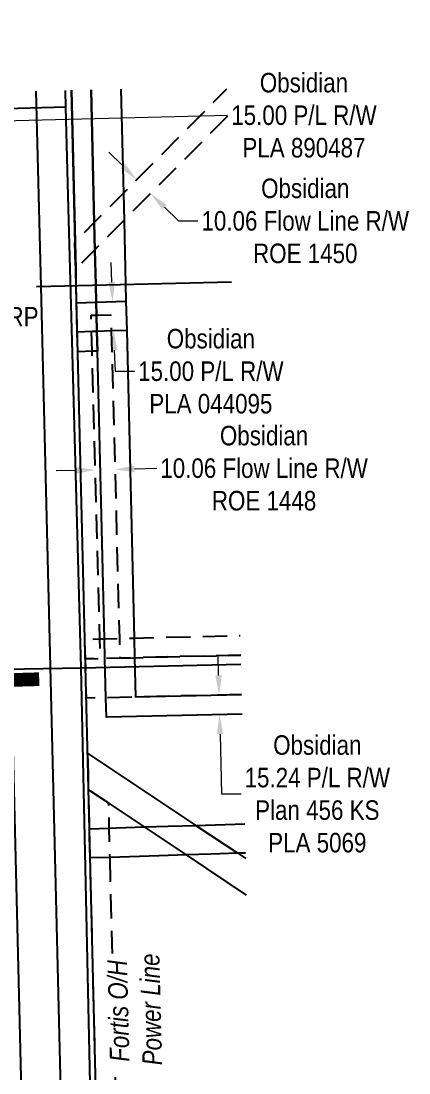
# Model space of a CAD drawing. Extents: x 616083 to 623979, y 5886983 to 5891479.
# Drawn here: x 620693 to 620891, y 5887505 to 5888044 of the extents above; entities that cross this region are included whole.
import ezdxf

# ---------------------------------------------------------------- set-up
doc = ezdxf.new("R2010")
doc.units = 0
doc.header["$LTSCALE"] = 5
doc.header["$PDSIZE"] = 0.5
for name, pattern in [('foc-ACCESSROAD', [3.75, 2.5, -1.25]), ('foc-FLOWLINE', [3.75, 2.5, -1.25]), ('foc-QUARTERLINE', [33, 25, -3, 2, -3])]:
    doc.linetypes.add(name, pattern=pattern)
doc.layers.get('Defpoints').update_dxf_attribs({"color": 9})
for name, color, linetype in [('35', 37, 'Continuous'), ('AS-POWER', 104, 'foc-POWER'), ('AS-POWER-T', 104, 'Continuous'), ('AS-ROADS', 254, 'Continuous'), ('C-AR', 13, 'foc-ACCESSROAD'), ('C-FLOWLINE', 13, 'foc-FLOWLINE'), ('C-RW', 13, 'Continuous'), ('F-EZE', 190, 'foc-FLOWLINE'), ('F-RW', 190, 'Continuous'), ('L-AREAREQUIRED', 7, 'Continuous'), ('L-QSEC', 8, 'foc-QUARTERLINE'), ('L-SEC', 7, 'Continuous'), ('L-TITLEDB', 4, 'Continuous')]:
    doc.layers.add(name, color=color, linetype=linetype)
doc.layers.add('C-FLOWLINE-T', color=13, linetype='Continuous', lineweight=9)
doc.layers.add('C-RW-T', color=13, linetype='Continuous', lineweight=9)
doc.styles.add('100L', font='ARIALN.TTF', dxfattribs={"height": 11})
doc.styles.add('80', font='ARIALN.TTF', dxfattribs={"height": 10})
doc.styles.add('80CG', font='ARIALN.TTF', dxfattribs={"height": 10})
doc.styles.add('foc-LtypeFont', font='ARIALN.TTF', dxfattribs={"height": 7.35})
doc.linetypes.add('foc-POWER', pattern='A,6,-1,["P",foc-LtypeFont,S=0.2,R=0,X=-0.625,Y=-0.75],-1.24,4', length=12.24)
doc.dimstyles.new('Compass 5 000', dxfattribs={"dimscale": 5, "dimtxt": 9, "dimasz": 2, "dimexe": 0.2, "dimexo": 0.0625, "dimgap": 0.5, "dimtad": 0, "dimtih": 1, "dimtoh": 1, "dimzin": 0, "dimdsep": 46, "dimtxsty": '80CG', "dimcen": 0.1, "dimse1": 1, "dimse2": 1, "dimclrd": 256, "dimclrt": 256, "dimaunit": 1, "dimadec": 4, "dimazin": 0, "dimtfac": 0.06, "dimtofl": 0, "dimtmove": 0, "dimatfit": 1, "dimfxl": 0.2, "dimtolj": 1, "dimtzin": 0, "dimlwd": -1, "dimarcsym": 0})

# ---------------------------------------------------------------- blocks, each defined once
blk = doc.blocks.new('*D440')
at = {"layer": 'C-FLOWLINE-T', "transparency": 16777216}
for p, q in [((620720.75, 5887814.13), (620710.75, 5887813.87)), ((620750.81, 5887814.93), (620762.21, 5887815.24))]:
    blk.add_line(p, q, dxfattribs=at)
for points in [[(620720.71, 5887815.8), (620720.8, 5887812.47), (620730.75, 5887814.4)], [(620750.76, 5887816.6), (620750.85, 5887813.27), (620740.81, 5887814.67)]]:
    blk.add_solid(points, dxfattribs=at)
at = {"layer": 'Defpoints', "color": 0, "transparency": 16777216}
for p in [(620740.81, 5887814.67), (620730.86, 5887810.06), (620740.93, 5887810.32)]:
    blk.add_point(p, dxfattribs=at)
at = {"layer": 'C-FLOWLINE-T', "transparency": 16777216, "insert": (620817.21, 5887815.24), "char_height": 10, "attachment_point": 5, "style": '80CG'}
blk.add_mtext('\\A1;Obsidian\\P10.06 Flow Line R/W\\PROE 1448', dxfattribs=at)
blk = doc.blocks.new('*D441')
at = {"layer": 'C-RW-T', "transparency": 16777216}
for p, q in [((620739.2, 5887910.67), (620738.83, 5887920.66)), ((620740.48, 5887875.68), (620740.88, 5887864.93)), ((620740.88, 5887864.93), (620750.88, 5887864.93))]:
    blk.add_line(p, q, dxfattribs=at)
for points in [[(620740.86, 5887910.73), (620737.53, 5887910.61), (620739.57, 5887900.68)], [(620742.15, 5887875.74), (620738.82, 5887875.62), (620740.12, 5887885.68)]]:
    blk.add_solid(points, dxfattribs=at)
at = {"layer": 'Defpoints', "color": 0, "transparency": 16777216}
for p in [(620736.4, 5887900.56), (620736.95, 5887885.56), (620740.12, 5887885.68)]:
    blk.add_point(p, dxfattribs=at)
at = {"layer": 'C-RW-T', "transparency": 16777216, "insert": (620789.96, 5887864.93), "char_height": 10, "attachment_point": 5, "style": '80CG'}
blk.add_mtext('\\A1;Obsidian\\P15.00 P/L R/W\\PPLA 044095', dxfattribs=at)
blk = doc.blocks.new('*D442')
at = {"layer": 'C-FLOWLINE-T', "transparency": 16777216}
for p, q in [((620744.88, 5887970.16), (620737.78, 5887977.21)), ((620766.22, 5887949), (620773.32, 5887941.96)), ((620773.32, 5887941.96), (620783.32, 5887941.96))]:
    blk.add_line(p, q, dxfattribs=at)
for points in [[(620746.05, 5887971.35), (620743.71, 5887968.98), (620751.98, 5887963.12)], [(620767.39, 5887950.18), (620765.05, 5887947.82), (620759.12, 5887956.04)]]:
    blk.add_solid(points, dxfattribs=at)
at = {"layer": 'Defpoints', "color": 0, "transparency": 16777216}
for p in [(620754.83, 5887966), (620759.12, 5887956.04), (620761.97, 5887958.92)]:
    blk.add_point(p, dxfattribs=at)
at = {"layer": 'C-FLOWLINE-T', "transparency": 16777216, "insert": (620838.32, 5887941.96), "char_height": 10, "attachment_point": 5, "style": '80CG'}
blk.add_mtext('\\A1;Obsidian\\P10.06 Flow Line R/W\\PROE 1450', dxfattribs=at)
blk = doc.blocks.new('*D443')
at = {"layer": 'C-RW-T', "transparency": 16777216}
for p, q in [((620793.95, 5887709.06), (620793.71, 5887719.06)), ((620794.67, 5887679.03), (620795.41, 5887648.35)), ((620795.41, 5887648.35), (620805.41, 5887648.35))]:
    blk.add_line(p, q, dxfattribs=at)
for points in [[(620795.61, 5887709.1), (620792.28, 5887709.02), (620794.19, 5887699.06)], [(620796.34, 5887679.07), (620793.01, 5887678.99), (620794.43, 5887689.03)]]:
    blk.add_solid(points, dxfattribs=at)
at = {"layer": 'Defpoints', "color": 0, "transparency": 16777216}
for p in [(620775.74, 5887698.62), (620794.19, 5887699.06), (620775.99, 5887688.58)]:
    blk.add_point(p, dxfattribs=at)
at = {"layer": 'C-RW-T', "transparency": 16777216, "insert": (620844.5, 5887648.35), "char_height": 10, "attachment_point": 5, "style": '80CG'}
blk.add_mtext('\\A1;Obsidian\\P15.24 P/L R/W\\PPlan 456 KS\\PPLA 5069', dxfattribs=at)
blk = doc.blocks.new('*D444')
at = {"layer": 'C-RW-T', "transparency": 16777216}
for p, q in [((620648.31, 5887992.48), (620638.31, 5887992.24)), ((620683.24, 5887993.32), (620798.56, 5887996.1))]:
    blk.add_line(p, q, dxfattribs=at)
for points in [[(620648.27, 5887994.14), (620648.35, 5887990.81), (620658.3, 5887992.72)], [(620683.2, 5887994.99), (620683.28, 5887991.65), (620673.24, 5887993.08)]]:
    blk.add_solid(points, dxfattribs=at)
at = {"layer": 'Defpoints', "color": 0, "transparency": 16777216}
for p in [(620657.73, 5888016.38), (620672.67, 5888016.74), (620658.3, 5887992.72)]:
    blk.add_point(p, dxfattribs=at)
at = {"layer": 'C-RW-T', "transparency": 16777216, "insert": (620837.65, 5887996.1), "char_height": 10, "attachment_point": 5, "style": '80CG'}
blk.add_mtext('\\A1;Obsidian\\P15.00 P/L R/W\\PPLA 890487', dxfattribs=at)
blk = doc.blocks.new('*U454')
at = {"layer": '35', "color": 3}
blk.add_circle((0, 0), 10, dxfattribs=at)
at = {"layer": '35', "color": 3, "style": '80'}
blk.add_attdef('RP_001', (10.51, -19.82), '', height=10, dxfattribs=at)

msp = doc.modelspace()

# ---------------------------------------------------------------- linework, layer by layer
at = {"layer": 'AS-POWER'}
msp.add_line((620723.559, 5887713.054), (620805.359, 5887714.827), dxfattribs=at)
for points in [[(620740.993, 5887004.878), (620732.109, 5887322.424), (620729.938, 5887419.257), (620729.012, 5887460.626), (620723.559, 5887713.054), (620717.069, 5887948.457), (620715.732, 5888000.228), (620715.509, 5888008.837)], [(620715.732, 5888000.228), (620678.875, 5887999.196), (620680.325, 5887947.416), (620620.31, 5887945.884)], [(620470.737, 5887759.471), (620525.251, 5887718.621), (620539.02, 5887708.306), (620597.323, 5887710.806), (620723.559, 5887713.054)]]:
    msp.add_lwpolyline(points, dxfattribs=at)
at = {"layer": 'AS-ROADS', "flags": 128}
msp.add_lwpolyline([(620268.33, 5887662.494, 7, 7, 0.0004164), (620312.527, 5887664.001, 7, 7, 0.0011123), (620339.532, 5887665.004, 7, 7, 0.0007662), (620378.732, 5887666.608, 7, 7, 0.0053925), (620390.614, 5887667.241, 7, 7, 0.0036697), (620408.055, 5887668.487, 7, 7, 0.0206304), (620423.92, 5887670.399, 7, 7, 0.0285201), (620435.209, 5887672.902, 7, 7, 0.0085536), (620442.998, 5887675.246, 7, 7, 0.0050093), (620456.184, 5887679.608, 7, 7, 0.0085893), (620471.787, 5887685.244, 7, 7, -0.0093944), (620486.061, 5887690.375, 7, 7, -0.0160899), (620500.053, 5887694.613, 7, 7, -0.0181455), (620512.689, 5887697.513, 7, 7, -0.01635), (620525.245, 5887699.496, 7, 7, -0.0112032), (620543.698, 5887701.376, 7, 7, -0.0054833), (620579.379, 5887703.812, 7, 7, -0.0080711), (620603.656, 5887704.809, 7, 7, -0.0009295), (620620.396, 5887705.195, 7, 7, 0.0003237), (620668.468, 5887706.245, 7, 7, 0.0012361), (620677.432, 5887706.469, 7, 7, 0.0004503), (620702.034, 5887707.166, 7, 7, 0)], format="xyseb", dxfattribs=at)
at = {"layer": 'C-AR', "flags": 128}
msp.add_lwpolyline([(620805.738, 5887699.342), (620751.133, 5887698.024), (620735.889, 5887697.656), (620726.177, 5887697.422), (620725.694, 5887717.536), (620733.316, 5887717.736), (620733.049, 5887727.798), (620729.132, 5887875.192), (620728.866, 5887885.243), (620728.642, 5887893.645), (620731.115, 5887893.711), (620738.703, 5887893.913), (620738.924, 5887885.611), (620743.116, 5887728.061), (620743.378, 5887718), (620750.642, 5887718.174), (620805.245, 5887719.488)], dxfattribs=at)
at = {"layer": 'C-FLOWLINE', "flags": 128}
msp.add_lwpolyline([(620798.484, 5887995.73), (620745.188, 5887941.993), (620730.299, 5887926.98), (620720.695, 5887917.3), (620720.363, 5887931.25), (620729.962, 5887940.929), (620744.851, 5887955.936), (620798.143, 5888009.667)], dxfattribs=at)
at = {"layer": 'C-RW', "flags": 128}
for points in [[(620805.983, 5887689.309), (620736.424, 5887687.627), (620736.178, 5887697.689), (620735.688, 5887717.823), (620735.443, 5887727.886), (620731.852, 5887875.314), (620731.608, 5887885.366), (620731.404, 5887893.744), (620731.243, 5887900.372), (620731.028, 5887909.16), (620730.599, 5887927.018), (620730.262, 5887940.967), (620728.614, 5888009.166)], [(620743.857, 5888009.55), (620745.151, 5887955.973), (620745.488, 5887942.031), (620746.273, 5887909.509), (620746.482, 5887900.93), (620746.847, 5887885.924), (620750.687, 5887728.27), (620750.932, 5887718.207), (620751.423, 5887698.057), (620805.737, 5887699.368)], [(620808.253, 5887596.556), (620777.457, 5887617.108), (620755.979, 5887631.444), (620737.533, 5887643.754), (620727.326, 5887650.588), (620727.203, 5887658.674), (620727.025, 5887669.099), (620782.241, 5887632.277), (620803.736, 5887617.943), (620807.796, 5887615.235)]]:
    msp.add_lwpolyline(points, dxfattribs=at)
msp.add_lwpolyline([(620729.155, 5887885.276), (620721.558, 5887884.997), (620721.193, 5887900.004), (620731.243, 5887900.372), (620746.482, 5887900.93), (620746.847, 5887885.924), (620739.214, 5887885.644), (620731.608, 5887885.366), (620729.155, 5887885.276)], close=True, dxfattribs=at)
at = {"layer": 'F-EZE', "flags": 128}
msp.add_lwpolyline([(620805.245, 5887719.488), (620750.642, 5887718.174), (620743.378, 5887718), (620735.398, 5887717.791), (620733.316, 5887717.736), (620725.694, 5887717.536), (620725.427, 5887727.599), (620733.049, 5887727.798), (620735.153, 5887727.853), (620743.116, 5887728.061), (620750.397, 5887728.237), (620804.999, 5887729.551)], dxfattribs=at)
msp.add_lwpolyline([(620738.145, 5887615.766), (620745.381, 5887320.137), (620735.379, 5887319.893), (620728.143, 5887615.515), (620727.776, 5887630.52), (620727.551, 5887640.17), (620727.306, 5887650.558), (620737.524, 5887643.724), (620737.779, 5887630.749), (620738.145, 5887615.766)], close=True, dxfattribs=at)
at = {"layer": 'F-RW', "flags": 128}
for points in [[(620728.614, 5888009.166), (620730.262, 5887940.967), (620730.599, 5887927.018), (620731.028, 5887909.16), (620731.243, 5887900.372), (620731.404, 5887893.744), (620731.608, 5887885.366), (620731.852, 5887875.314), (620729.422, 5887875.225), (620721.803, 5887874.946), (620721.558, 5887884.997), (620721.193, 5887900.004), (620720.975, 5887908.93), (620720.995, 5887917.337), (620720.663, 5887931.287), (620718.799, 5888008.92)], [(620807.727, 5887618.069), (620803.736, 5887617.943), (620790.025, 5887617.507), (620777.457, 5887617.108), (620763.496, 5887616.665), (620738.155, 5887615.801), (620728.152, 5887615.545), (620727.785, 5887630.549), (620737.788, 5887630.786), (620741.646, 5887630.989), (620755.979, 5887631.444), (620768.175, 5887631.83), (620782.241, 5887632.277), (620807.36, 5887633.074)]]:
    msp.add_lwpolyline(points, dxfattribs=at)
at = {"layer": 'L-QSEC', "flags": 128}
msp.add_lwpolyline([(620700.591, 5887908.43), (620800.565, 5887910.725)], dxfattribs=at)
at = {"layer": 'L-SEC', "flags": 128}
for points in [[(620702.511, 5887103.764), (620690.051, 5887615.393), (620682.867, 5887907.936), (620680.431, 5888007.955)], [(620722.625, 5887104.254), (620710.165, 5887615.883), (620702.981, 5887908.43), (620700.544, 5888008.46)]]:
    msp.add_lwpolyline(points, dxfattribs=at)
at = {"layer": 'L-TITLEDB', "flags": 128}
msp.add_lwpolyline([(620740.619, 5887104.692), (620728.159, 5887616.321), (620720.975, 5887908.871), (620718.539, 5888008.913)], dxfattribs=at)

# ---------------------------------------------------------------- block references
at = {"layer": 'L-AREAREQUIRED', "color": 5}
msp.add_blockref('*U454', (620675.269, 5887907.749), dxfattribs=at).add_auto_attribs({'RP_001': 'RP'})

# ---------------------------------------------------------------- dimensions: what is measured, and where the dimension line sits
at = {"layer": 'C-FLOWLINE-T'}
for base, p1, p2, angle, text, picture, middle in [((620759.12, 5887956.041), (620754.833, 5887965.999), (620761.973, 5887958.917), 315.2358, 'Obsidian\\P10.06 Flow Line R/W\\PROE 1450', '*D442', (620838.321, 5887941.957)), ((620740.811, 5887814.666), (620730.863, 5887810.057), (620740.927, 5887810.325), 1.52402, 'Obsidian\\P10.06 Flow Line R/W\\PROE 1448', '*D440', (620817.213, 5887815.235))]:
    dim = msp.add_linear_dim(base=base, p1=p1, p2=p2, angle=angle, text=text, dimstyle='Compass 5 000', dxfattribs=at)
    dim.commit()
    dim.dimension.update_dxf_attribs({"geometry": picture, "text_midpoint": middle, "dimtype": 161})
at = {"layer": 'C-RW-T'}
for base, p1, p2, angle, text, picture, middle in [((620658.305, 5887992.717), (620672.672, 5888016.743), (620657.734, 5888016.382), 181.38187, 'Obsidian\\P15.00 P/L R/W\\PPLA 890487', '*D444', (620837.647, 5887996.101)), ((620740.116, 5887885.677), (620736.404, 5887900.561), (620736.954, 5887885.561), 272.10045, 'Obsidian\\P15.00 P/L R/W\\PPLA 044095', '*D441', (620789.963, 5887864.926)), ((620794.19, 5887699.063), (620775.987, 5887688.584), (620775.745, 5887698.618), 91.38273, 'Obsidian\\P15.24 P/L R/W\\PPlan 456 KS\\PPLA 5069', '*D443', (620844.5, 5887648.348))]:
    dim = msp.add_linear_dim(base=base, p1=p1, p2=p2, angle=angle, text=text, dimstyle='Compass 5 000', dxfattribs=at)
    dim.commit()
    dim.dimension.update_dxf_attribs({"geometry": picture, "text_midpoint": middle, "dimtype": 161})

# ---------------------------------------------------------------- next in the draw order: texts
at = {"layer": 'AS-POWER-T', "insert": (620738.333, 5887508.42), "char_height": 10, "attachment_point": 1, "rotation": 91.40208, "style": '100L', "bg_fill": 3, "box_fill_scale": 1.1, "bg_fill_color": 256, "bg_fill_transparency": 0}
msp.add_mtext_dynamic_manual_height_columns('\\pi2.5534;{\\fArial Narrow|b0|i1|c0|p34;Fortis O/H\\P\\pi0.32626;Power Line}', width=57.1191, gutter_width=55, heights=[0], dxfattribs=at)

doc.saveas('drawing.dxf')
